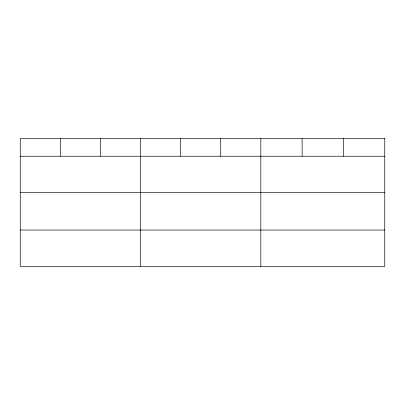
<?xml version="1.0" encoding="UTF-8"?>
<svg xmlns="http://www.w3.org/2000/svg" width="405" height="405" viewBox="0 0 405 405"><rect width="100%" height="100%" fill="white"/><g stroke="black" fill="none" stroke-linecap="round" stroke-linejoin="round"><path stroke-width="0.61" d="M20.25 156.239L384.75 156.239M20.25 192.593L384.75 192.593M20.25 230.05L384.75 230.05M343.44 138.596L343.44 156.239M302.13 138.596L302.13 156.239M260.82 138.596L260.82 266.404M220.725 138.596L220.725 156.239M180.63 138.596L180.63 156.239M140.535 138.596L140.535 266.404M100.44 138.596L100.44 156.239M60.345 138.596L60.345 156.239M384.75 138.596L20.25 138.596L20.25 266.404L384.75 266.404L384.75 138.596"/></g></svg>
